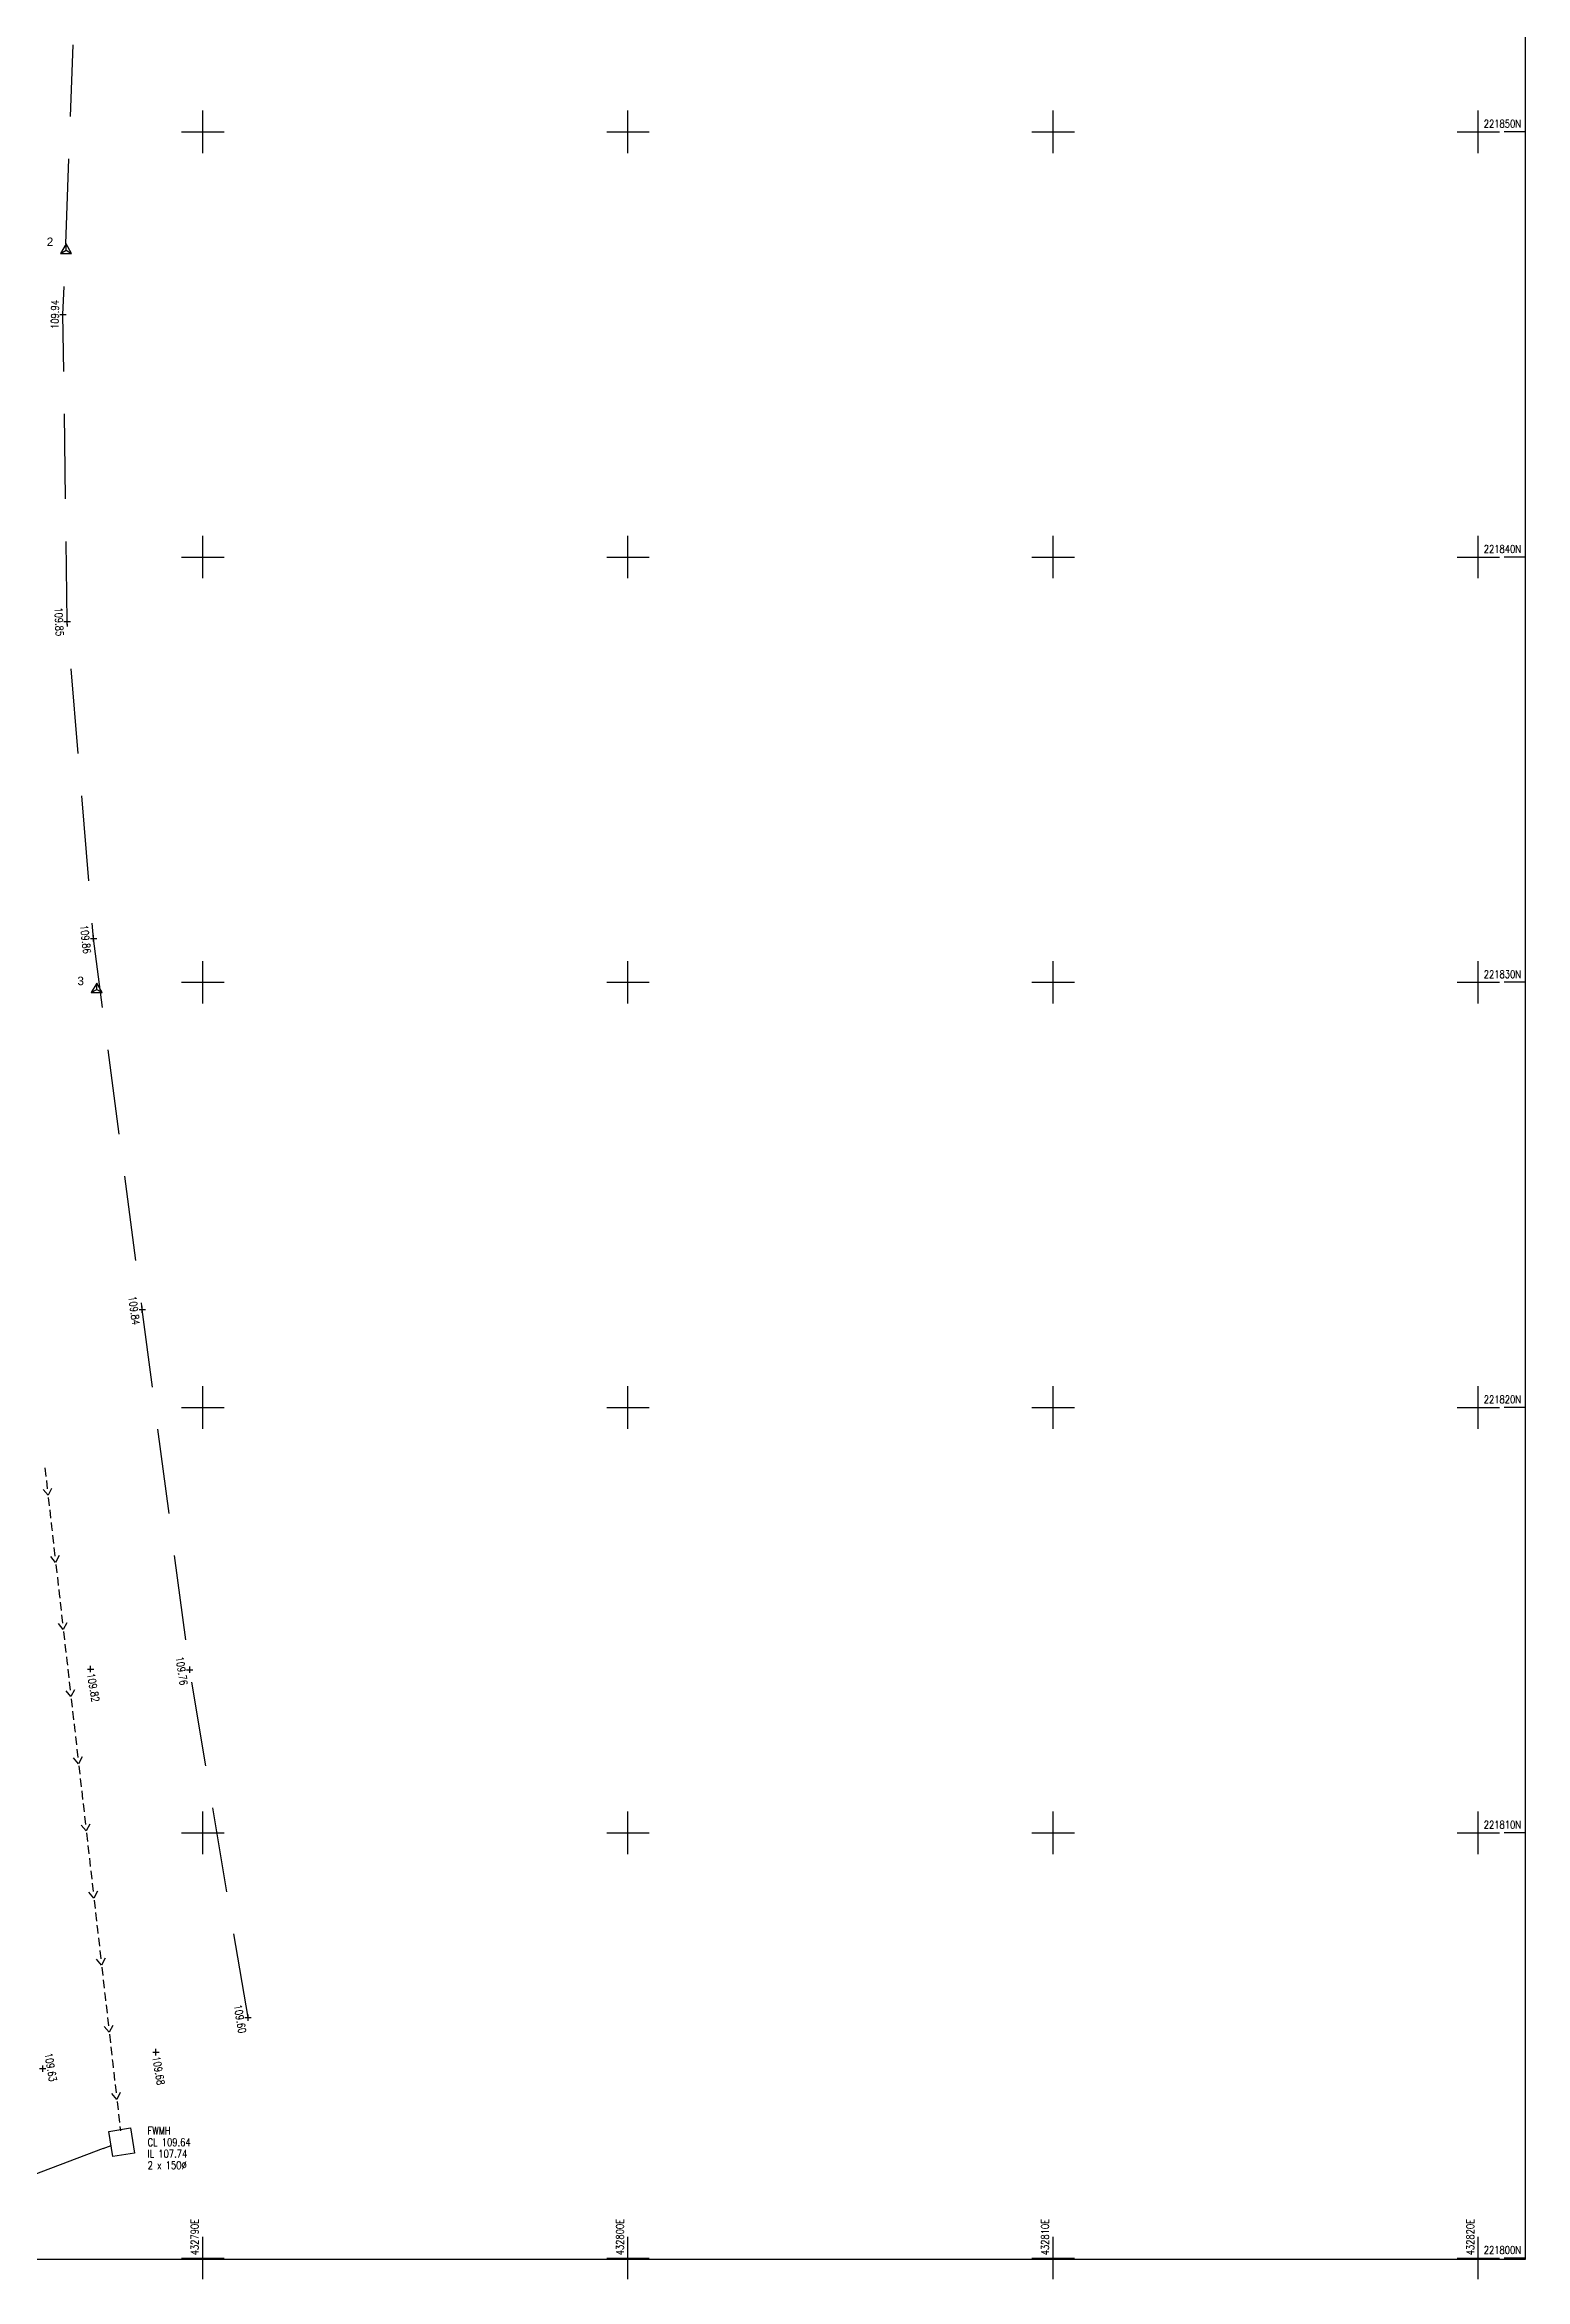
# Model space of a CAD drawing. Header units: millimetres. Extents: x -27952 to 75845, y -24026 to 57117.
# Drawn here: x 41022 to 75845, y -24026 to 28521 of the extents above; entities that cross this region are included whole.
import ezdxf
from ezdxf.enums import TextEntityAlignment as Align

# ---------------------------------------------------------------- set-up
doc = ezdxf.new("R2010")
doc.units = ezdxf.units.MM
doc.linetypes.add('16764-Topo$0$Dashed', pattern=[3, 2, -1])
for name, color, linetype in [('16764-Topo$0$SV_$_Grid', 7, 'Continuous'), ('16764-Topo$0$SV_Control', 1, 'Continuous'), ('16764-Topo$0$SV_Drainage Text', 132, 'Continuous'), ('16764-Topo$0$SV_Misc Text', 7, 'Continuous'), ('16764-Topo$0$SV_Road Channels', 2, 'Continuous'), ('16764-Topo$0$SV_Road Levels', 7, 'Continuous'), ('16764-Topo$0$SV_Street Furniture', 9, 'Continuous'), ('CHB-00_SOPs', 4, 'Continuous'), ('X-Ref-Site', 7, 'Continuous')]:
    doc.layers.add(name, color=color, linetype=linetype)
doc.styles.add('16764-Topo$0$Default', font='RomanS', dxfattribs={"width": 0.8})
doc.styles.add('16764-Topo$0$Station Text', font='ARIAL')

# ---------------------------------------------------------------- blocks, each defined once
blk = doc.blocks.new('16764-Topo$0$PT_PLUS')
at = {"color": 0, "linetype": 'Continuous', "flags": 128}
for points in [[(-0.5, 0), (0.5, 0)], [(0, -0.5), (0, 0.5)]]:
    blk.add_lwpolyline(points, dxfattribs=at)
blk = doc.blocks.new('16764-Topo$0$ARROW FOUL')
at = {"color": 32, "linetype": 'Continuous', "flags": 128}
for points in [[(0.144394, 0), (0, 0)], [(0.144394, 0), (1.383377, 0)], [(2.063735, 0), (1.383377, 0.093452)], [(1.383377, -0.089226), (1.383377, 0.093452)], [(1.383377, -0.089226), (2.063735, 0)]]:
    blk.add_lwpolyline(points, dxfattribs=at)
blk = doc.blocks.new('16764-Topo$0$PT_STATION')
at = {"color": 0, "linetype": 'Continuous', "flags": 128}
for points in [[(0, 0.5), (-0.433, -0.25)], [(-0.433, -0.25), (0, 0), (0, 0.5)], [(0.433, -0.25), (0, 0.5)], [(0, 0), (0.433, -0.25)], [(-0.433, -0.25), (0.433, -0.25)]]:
    blk.add_lwpolyline(points, dxfattribs=at)
blk = doc.blocks.new('16764-Topo')
at = {"layer": '16764-Topo$0$SV_$_Grid', "color": 7, "linetype": 'Continuous', "flags": 128}
blk.add_lwpolyline([(432717.307774, 221799.962952), (432717.307774, 221880.642948), (432821.1047, 221880.642948), (432821.1047, 221799.962952)], close=True, dxfattribs=at)
for points in [[(432790, 221849.5), (432790, 221850.5)], [(432800, 221849.5), (432800, 221850.5)], [(432810, 221849.5), (432810, 221850.5)], [(432820, 221849.5), (432820, 221850.5)], [(432789.5, 221850), (432790.5, 221850)], [(432799.5, 221850), (432800.5, 221850)], [(432809.5, 221850), (432810.5, 221850)], [(432819.5, 221850), (432820.5, 221850)], [(432821.1047, 221850), (432820.6047, 221850)], [(432790, 221839.5), (432790, 221840.5)], [(432800, 221839.5), (432800, 221840.5)], [(432810, 221839.5), (432810, 221840.5)], [(432820, 221839.5), (432820, 221840.5)], [(432789.5, 221840), (432790.5, 221840)], [(432799.5, 221840), (432800.5, 221840)], [(432809.5, 221840), (432810.5, 221840)], [(432819.5, 221840), (432820.5, 221840)], [(432821.1047, 221840), (432820.6047, 221840)], [(432790, 221829.5), (432790, 221830.5)], [(432800, 221829.5), (432800, 221830.5)], [(432810, 221829.5), (432810, 221830.5)], [(432820, 221829.5), (432820, 221830.5)], [(432789.5, 221830), (432790.5, 221830)], [(432799.5, 221830), (432800.5, 221830)], [(432809.5, 221830), (432810.5, 221830)], [(432819.5, 221830), (432820.5, 221830)], [(432821.1047, 221830), (432820.6047, 221830)], [(432790, 221819.5), (432790, 221820.5)], [(432800, 221819.5), (432800, 221820.5)], [(432810, 221819.5), (432810, 221820.5)], [(432820, 221819.5), (432820, 221820.5)], [(432789.5, 221820), (432790.5, 221820)], [(432799.5, 221820), (432800.5, 221820)], [(432809.5, 221820), (432810.5, 221820)], [(432819.5, 221820), (432820.5, 221820)], [(432821.1047, 221820), (432820.6047, 221820)], [(432790, 221809.5), (432790, 221810.5)], [(432800, 221809.5), (432800, 221810.5)], [(432810, 221809.5), (432810, 221810.5)], [(432820, 221809.5), (432820, 221810.5)], [(432789.5, 221810), (432790.5, 221810)], [(432799.5, 221810), (432800.5, 221810)], [(432809.5, 221810), (432810.5, 221810)], [(432819.5, 221810), (432820.5, 221810)], [(432821.1047, 221810), (432820.6047, 221810)], [(432790, 221799.5), (432790, 221800.5)], [(432790, 221799.962952), (432790, 221800.462952)], [(432800, 221799.5), (432800, 221800.5)], [(432800, 221799.962952), (432800, 221800.462952)], [(432810, 221799.5), (432810, 221800.5)], [(432810, 221799.962952), (432810, 221800.462952)], [(432820, 221799.5), (432820, 221800.5)], [(432820, 221799.962952), (432820, 221800.462952)], [(432789.5, 221800), (432790.5, 221800)], [(432799.5, 221800), (432800.5, 221800)], [(432809.5, 221800), (432810.5, 221800)], [(432819.5, 221800), (432820.5, 221800)], [(432821.1047, 221800), (432820.6047, 221800)]]:
    blk.add_lwpolyline(points, dxfattribs=at)
at = {"layer": '16764-Topo$0$SV_Drainage Text', "color": 32, "linetype": 'Continuous'}
for p, q in [((432786.287127, 221818.579053), (432786.309577, 221818.38196)), ((432786.320802, 221818.283414), (432786.343252, 221818.086322)), ((432786.365887, 221817.887607), (432786.388337, 221817.690514)), ((432786.399562, 221817.591968), (432786.422012, 221817.394876)), ((432786.466912, 221817.000691), (432786.489362, 221816.803599)), ((432786.500587, 221816.705053), (432786.523037, 221816.50796)), ((432786.545672, 221816.309245), (432786.568122, 221816.112153)), ((432786.579347, 221816.013607), (432786.601798, 221815.816514)), ((432786.646698, 221815.42233), (432786.669148, 221815.225237)), ((432786.680373, 221815.126691), (432786.702823, 221814.929599)), ((432786.725458, 221814.730884), (432786.747908, 221814.533791)), ((432786.759133, 221814.435245), (432786.781583, 221814.238153)), ((432786.826483, 221813.843968), (432786.848933, 221813.646876)), ((432786.860158, 221813.54833), (432786.882609, 221813.351237)), ((432786.905243, 221813.152522), (432786.927694, 221812.95543)), ((432786.938919, 221812.856884), (432786.961369, 221812.659791)), ((432787.006269, 221812.265607), (432787.028719, 221812.068514)), ((432787.039944, 221811.969968), (432787.062394, 221811.772876)), ((432787.085029, 221811.574161), (432787.107479, 221811.377068)), ((432787.118704, 221811.278522), (432787.141154, 221811.08143)), ((432787.186054, 221810.687245), (432787.208505, 221810.490153)), ((432787.21973, 221810.391607), (432787.24218, 221810.194514)), ((432787.264815, 221809.995799), (432787.287265, 221809.798707)), ((432787.29849, 221809.700161), (432787.32094, 221809.503069)), ((432787.36584, 221809.108884), (432787.38829, 221808.911791)), ((432787.399515, 221808.813245), (432787.421965, 221808.616153)), ((432787.4446, 221808.417438), (432787.46705, 221808.220346)), ((432787.478275, 221808.121799), (432787.500725, 221807.924707)), ((432787.545626, 221807.530522), (432787.568076, 221807.33343)), ((432787.579301, 221807.234884), (432787.601751, 221807.037792)), ((432787.624386, 221806.839077), (432787.646836, 221806.641984)), ((432787.658061, 221806.543438), (432787.680511, 221806.346346)), ((432787.725411, 221805.952161), (432787.747861, 221805.755069)), ((432787.759086, 221805.656522), (432787.781536, 221805.45943)), ((432787.804171, 221805.260715), (432787.826621, 221805.063623)), ((432787.837846, 221804.965077), (432787.860297, 221804.767984)), ((432787.905197, 221804.373799), (432787.927647, 221804.176707)), ((432787.938872, 221804.078161), (432787.961322, 221803.881069)), ((432787.983957, 221803.682354), (432788.006407, 221803.485261)), ((432788.017632, 221803.386715), (432788.040082, 221803.189623)), ((432788.051307, 221803.091077), (432788.062532, 221802.99253))]:
    blk.add_line(p, q, dxfattribs=at)
at = {"layer": '16764-Topo$0$SV_Drainage Text', "color": 32, "linetype": 'Continuous', "flags": 128}
for points in [[(432786.44269, 221818.096929), (432786.360309, 221817.936575), (432786.243975, 221818.074294)], [(432786.433237, 221817.29633), (432786.444462, 221817.197783), (432786.455687, 221817.099237)], [(432786.622476, 221816.518568), (432786.540094, 221816.358214), (432786.423761, 221816.495933)], [(432786.613023, 221815.717968), (432786.624248, 221815.619422), (432786.635473, 221815.520876)], [(432786.802261, 221814.940206), (432786.71988, 221814.779853), (432786.603546, 221814.917571)], [(432786.792808, 221814.139607), (432786.804033, 221814.041061), (432786.815258, 221813.942514)], [(432786.982047, 221813.361845), (432786.899666, 221813.201491), (432786.783332, 221813.33921)], [(432786.972594, 221812.561245), (432786.983819, 221812.462699), (432786.995044, 221812.364153)], [(432787.161832, 221811.783483), (432787.079451, 221811.62313), (432786.963117, 221811.760848)], [(432787.152379, 221810.982884), (432787.163604, 221810.884338), (432787.174829, 221810.785791)], [(432787.341618, 221810.205122), (432787.259237, 221810.044768), (432787.142903, 221810.182487)], [(432787.332165, 221809.404522), (432787.34339, 221809.305976), (432787.354615, 221809.20743)], [(432787.521404, 221808.626761), (432787.439022, 221808.466407), (432787.322689, 221808.604126)], [(432787.51195, 221807.826161), (432787.523176, 221807.727615), (432787.534401, 221807.629069)], [(432787.701189, 221807.048399), (432787.618808, 221806.888045), (432787.502474, 221807.025764)], [(432787.691736, 221806.247799), (432787.702961, 221806.149253), (432787.714186, 221806.050707)], [(432787.880975, 221805.470038), (432787.798593, 221805.309684), (432787.68226, 221805.447403)], [(432787.871522, 221804.669438), (432787.882747, 221804.570892), (432787.893972, 221804.472346)], [(432788.06076, 221803.891676), (432787.978379, 221803.731322), (432787.862045, 221803.869041)]]:
    blk.add_lwpolyline(points, dxfattribs=at)
at = {"layer": '16764-Topo$0$SV_Road Channels', "color": 3, "linetype": '16764-Topo$0$Dashed', "flags": 128}
blk.add_lwpolyline([(432791.064304, 221805.654167), (432789.691934, 221813.834768), (432788.576257, 221822.30462), (432787.431987, 221831.030684), (432786.810854, 221838.486436), (432786.712023, 221845.699312), (432786.953904, 221852.046188)], dxfattribs=at)
at = {"layer": '16764-Topo$0$SV_Street Furniture', "color": 9, "flags": 128}
blk.add_lwpolyline([(432787.793312, 221802.97845), (432788.296938, 221803.059248), (432788.391981, 221802.466823), (432787.888355, 221802.386026)], close=True, dxfattribs=at)
at = {"layer": '16764-Topo$0$SV_Control', "color": 1, "linetype": 'Continuous', "xscale": 0.3, "yscale": 0.3, "zscale": 0.3}
for p in [(432786.784765, 221847.212212), (432787.506, 221829.832)]:
    blk.add_blockref('16764-Topo$0$PT_STATION', p, dxfattribs=at)
at = {"layer": '16764-Topo$0$SV_Misc Text', "linetype": 'Continuous', "xscale": 1.40581, "yscale": 1.40581, "zscale": 1.40581, "rotation": 200.650645}
blk.add_blockref('16764-Topo$0$ARROW FOUL', (432787.844256, 221802.644653), dxfattribs=at)
at = {"layer": '16764-Topo$0$SV_Road Levels', "color": 3, "linetype": 'Continuous', "xscale": 0.15, "yscale": 0.15, "zscale": 0.15}
for p in [(432786.712023, 221845.699312), (432786.810854, 221838.486436), (432787.431987, 221831.030684), (432788.576257, 221822.30462), (432789.691934, 221813.834768), (432791.064304, 221805.654167), (432786.236869, 221804.455655)]:
    blk.add_blockref('16764-Topo$0$PT_PLUS', p, dxfattribs=at)
at = {"layer": '16764-Topo$0$SV_Road Levels', "color": 7, "linetype": 'Continuous', "xscale": 0.15, "yscale": 0.15, "zscale": 0.15}
for p in [(432787.362127, 221813.848738), (432788.898191, 221804.841308)]:
    blk.add_blockref('16764-Topo$0$PT_PLUS', p, dxfattribs=at)
at = {"layer": '16764-Topo$0$SV_$_Grid', "color": 7, "style": '16764-Topo$0$Default', "width": 0.8}
for s, p in [('221850N', (432821.0047, 221850.1)), ('221840N', (432821.0047, 221840.1)), ('221830N', (432821.0047, 221830.1)), ('221820N', (432821.0047, 221820.1)), ('221810N', (432821.0047, 221810.1)), ('221800N', (432821.0047, 221800.1))]:
    blk.add_text(s, height=0.18, dxfattribs=at).set_placement(p, align=Align.RIGHT)
for s, p in [('432790E', (432789.9, 221800.062952)), ('432800E', (432799.9, 221800.062952)), ('432810E', (432809.9, 221800.062952)), ('432820E', (432819.9, 221800.062952))]:
    blk.add_text(s, height=0.18, rotation=90, dxfattribs=at).set_placement(p)
at = {"layer": '16764-Topo$0$SV_Control', "style": '16764-Topo$0$Station Text'}
for s, p in [('2', (432786.484765, 221847.312212)), ('3', (432787.206, 221829.932))]:
    blk.add_text(s, height=0.2, dxfattribs=at).set_placement(p, align=Align.RIGHT)
at = {"layer": '16764-Topo$0$SV_Drainage Text', "style": '16764-Topo$0$Default', "width": 0.8}
for s, p in [('FWMH', (432788.702441, 221802.902961)), ('CL 109.64', (432788.702441, 221802.632961)), ('IL 107.74', (432788.702441, 221802.362961)), ('2 x 150Ø', (432788.702441, 221802.092961))]:
    blk.add_text(s, height=0.18, dxfattribs=at).set_placement(p)
at = {"layer": '16764-Topo$0$SV_Road Levels', "color": 3, "style": '16764-Topo$0$Default', "width": 0.8}
for s, rotation, p in [('109.94', 89.301258, (432786.612031, 221845.700532)), ('109.63', -80.607025, (432786.335528, 221804.471976))]:
    blk.add_text(s, height=0.18, rotation=rotation, dxfattribs=at).set_placement(p, align=Align.CENTER)
for s, rotation, p in [('109.85', -87.226354, (432786.710971, 221838.481597)), ('109.86', -83.88351, (432787.332557, 221831.020029)), ('109.84', -82.512651, (432788.477109, 221822.291589)), ('109.76', -81.486402, (432789.593036, 221813.819963)), ('109.60', -80.476796, (432790.965682, 221805.637622))]:
    blk.add_text(s, height=0.18, rotation=rotation, dxfattribs=at).set_placement(p, align=Align.TOP_CENTER)
at = {"layer": '16764-Topo$0$SV_Road Levels', "color": 7, "style": '16764-Topo$0$Default', "width": 0.8}
for s, p in [('109.82', (432787.280361, 221813.73335)), ('109.68', (432788.816425, 221804.725921))]:
    blk.add_text(s, height=0.18, rotation=-80.322276, dxfattribs=at).set_placement(p)

msp = doc.modelspace()

# ---------------------------------------------------------------- linework, layer by layer
at = {"layer": 'CHB-00_SOPs', "color": 8, "linetype": 'Continuous'}
for p, q in [((44490, 26474), (44990, 26474)), ((44740, 26224), (44740, 26724)), ((44490, 16474), (44990, 16474)), ((44740, 16224), (44740, 16724)), ((44490, 6474), (44990, 6474)), ((44740, 6224), (44740, 6724)), ((44490, -3526), (44990, -3526)), ((44740, -3776), (44740, -3276))]:
    msp.add_line(p, q, dxfattribs=at)

# ---------------------------------------------------------------- block references
at = {"layer": 'X-Ref-Site', "linetype": 'Continuous', "xscale": 1000, "yscale": 1000, "zscale": 1000}
msp.add_blockref('16764-Topo', (-432745260, -221823526), dxfattribs=at)

doc.saveas('drawing.dxf')
